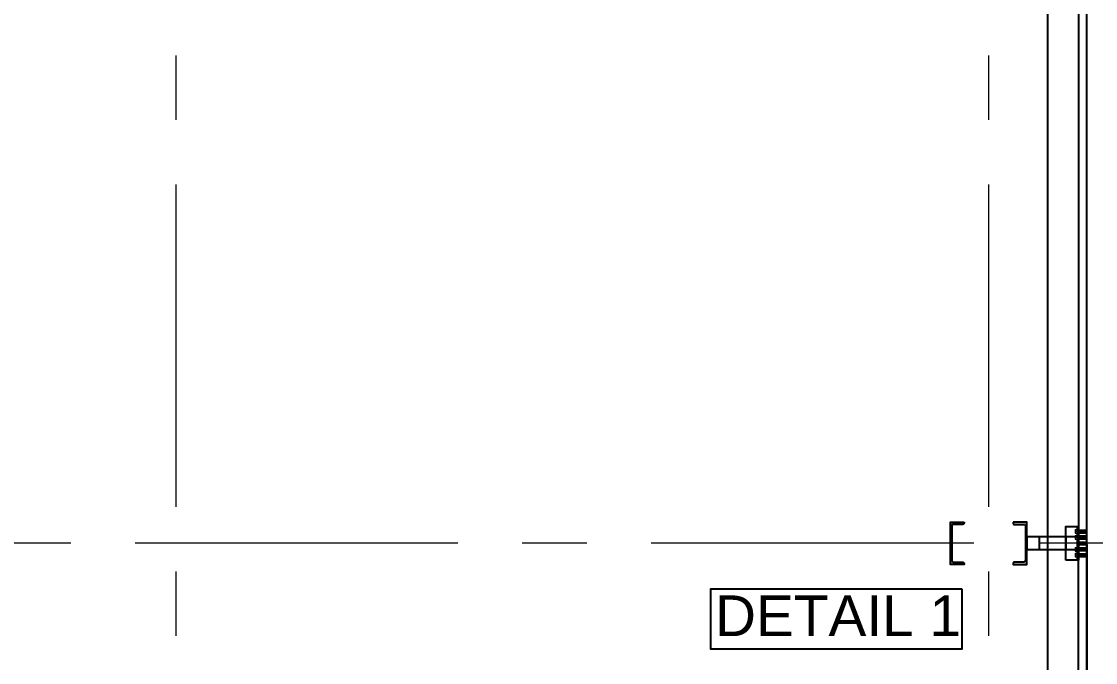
# Model space of a CAD drawing. Header units: millimetres. Extents: x 3470347 to 5996549, y -3470518 to 17149644.
# Drawn here: x 4856201 to 4862544, y 6634123 to 6637910 of the extents above; entities that cross this region are included whole.
import ezdxf
from ezdxf.enums import TextEntityAlignment as Align

# ---------------------------------------------------------------- set-up
doc = ezdxf.new("R2010")
doc.units = ezdxf.units.MM
doc.header["$MEASUREMENT"] = 0
doc.linetypes.add('CENTER', pattern=[50.8, 31.75, -6.35, 6.35, -6.35])
doc.layers.get('0').update_dxf_attribs({"linetype": 'CONTINUOUS', "lineweight": 25})
doc.layers.add('5', color=3, linetype='CONTINUOUS')
doc.layers.add('lintel', color=2, linetype='CONTINUOUS')
doc.layers.add('CENTER', color=8, linetype='CENTER', lineweight=0)
doc.layers.add('channnel', color=2, linetype='CONTINUOUS', lineweight=15)
doc.styles.add('TITLE', font='arial.ttf')

msp = doc.modelspace()

# ---------------------------------------------------------------- hatches: boundary and pattern name
at = {"transparency": 33554559}
h = msp.add_hatch(color=1, dxfattribs=at)
h.dxf.hatch_style = 1
h.paths.add_polyline_path([(4861687.87, 6634952.26), (4861687.87, 6634702.26), (4861767.87, 6634702.26), (4861767.87, 6634706.36, 0.4142136), (4861757.87, 6634716.36), (4861704.97, 6634716.36, -0.4142136), (4861694.97, 6634726.36), (4861694.97, 6634928.16, -0.4142136), (4861704.97, 6634938.16), (4861757.87, 6634938.16, 0.4142136), (4861767.87, 6634948.16), (4861767.87, 6634952.26)])
h = msp.add_hatch(color=1, dxfattribs=at)
h.dxf.hatch_style = 1
h.paths.add_polyline_path([(4862137.87, 6634952.26), (4862137.87, 6634702.26), (4862057.87, 6634702.26), (4862057.87, 6634706.36, -0.4142136), (4862067.87, 6634716.36), (4862120.77, 6634716.36, 0.4142136), (4862130.77, 6634726.36), (4862130.77, 6634928.16, 0.4142136), (4862120.77, 6634938.16), (4862067.87, 6634938.16, -0.4142136), (4862057.87, 6634948.16), (4862057.87, 6634952.26)])

# ---------------------------------------------------------------- linework, layer by layer
at = {"color": 3}
msp.add_line((4862436.87, 6634927.26, 0), (4862436.87, 6634727.26, 0), dxfattribs=at)
at = {"color": 8, "linetype": 'ByBlock'}
for p, q in [((4862436.87, 6634905.26, 0), (4862492.87, 6634905.26, 0)), ((4862436.87, 6634897.26, 0), (4862492.87, 6634897.26, 0)), ((4862436.87, 6634889.26, 0), (4862492.87, 6634889.26, 0)), ((4862436.87, 6634870.26, 0), (4862492.87, 6634870.26, 0)), ((4862436.87, 6634862.26, 0), (4862492.87, 6634862.26, 0)), ((4862436.87, 6634854.26, 0), (4862492.87, 6634854.26, 0)), ((4862436.87, 6634800.26, 0), (4862492.87, 6634800.26, 0)), ((4862436.87, 6634792.26, 0), (4862492.87, 6634792.26, 0)), ((4862436.87, 6634784.26, 0), (4862492.87, 6634784.26, 0)), ((4862436.87, 6634765.26, 0), (4862492.87, 6634765.26, 0)), ((4862436.87, 6634757.26, 0), (4862492.87, 6634757.26, 0)), ((4862436.87, 6634749.26, 0), (4862492.87, 6634749.26, 0))]:
    msp.add_line(p, q, dxfattribs=at)
at = {"color": 2}
for p, q in [((4862444.87, 6634833.93, 0), (4862492.87, 6634833.93, 0)), ((4862444.87, 6634833.93, 0), (4862492.87, 6634833.93, 0)), ((4862444.87, 6634820.59, 0), (4862492.87, 6634820.59, 0)), ((4862444.87, 6634820.59, 0), (4862492.87, 6634820.59, 0))]:
    msp.add_line(p, q, dxfattribs=at)
at = {"color": 8, "elevation": 0}
for points in [[(4832492.87, 6641107.26), (4832492.87, 6611107.26), (4862492.87, 6611107.26), (4862492.87, 6641107.26)], [(4832722.87, 6640877.26), (4832722.87, 6611337.26), (4862262.87, 6611337.26), (4862262.87, 6640877.26)]]:
    msp.add_lwpolyline(points, close=True, dxfattribs=at)
at = {"color": 6, "linetype": 'ByBlock', "elevation": 0}
for points in [[(4862492.87, 6634833.93), (4862492.87, 6640620.59), (4862444.87, 6640620.59), (4862444.87, 6634833.93)], [(4862492.87, 6634820.59), (4862492.87, 6629033.93), (4862444.87, 6629033.93), (4862444.87, 6634820.59)]]:
    msp.add_lwpolyline(points, close=True, dxfattribs=at)
at = {"color": 1, "elevation": 0}
for points in [[(4861767.87, 6634952.26), (4861767.87, 6634948.16, -0.4142136), (4861757.87, 6634938.16), (4861704.97, 6634938.16, 0.4142136), (4861694.97, 6634928.16), (4861694.97, 6634726.36, 0.4142136), (4861704.97, 6634716.36), (4861757.87, 6634716.36, -0.4142136), (4861767.87, 6634706.36), (4861767.87, 6634702.26), (4861687.87, 6634702.26), (4861687.87, 6634952.26)], [(4862057.87, 6634952.26), (4862057.87, 6634948.16, 0.4142136), (4862067.87, 6634938.16), (4862120.77, 6634938.16, -0.4142136), (4862130.77, 6634928.16), (4862130.77, 6634726.36, -0.4142136), (4862120.77, 6634716.36), (4862067.87, 6634716.36, 0.4142136), (4862057.87, 6634706.36), (4862057.87, 6634702.26), (4862137.87, 6634702.26), (4862137.87, 6634952.26)]]:
    msp.add_lwpolyline(points, format="xyb", close=True, dxfattribs=at)
at = {"color": 3, "elevation": 0}
for points in [[(4862369.87, 6634727.26), (4862369.87, 6634927.26), (4862444.87, 6634927.26), (4862444.87, 6634727.26)], [(4862212.87, 6634864.76), (4862137.87, 6634864.76), (4862137.87, 6634789.76), (4862212.87, 6634789.76)], [(4862444.87, 6634864.76), (4862369.87, 6634864.76), (4862369.87, 6634789.76), (4862444.87, 6634789.76)]]:
    msp.add_lwpolyline(points, close=True, dxfattribs=at)
at = {"layer": 'CENTER', "color": 8, "ltscale": 60}
for p, q in [((4857113.2, 6646090.98, 0), (4857113.2, 6608276.48, 0)), ((4861912.87, 6646090.98, 0), (4861912.87, 6608276.48, 0)), ((4864873.95, 6634827.26, 0), (4827811.52, 6634827.26, 0))]:
    msp.add_line(p, q, dxfattribs=at)
at = {"layer": 'channnel', "color": 8, "linetype": 'ByBlock'}
for p, q in [((4862424.55, 6634907.93, 0), (4862436.87, 6634907.93, 0)), ((4862436.87, 6634897.26, 0), (4862424.55, 6634897.26, 0)), ((4862424.55, 6634886.59, 0), (4862436.87, 6634886.59, 0)), ((4862424.55, 6634872.93, 0), (4862436.87, 6634872.93, 0)), ((4862436.87, 6634907.93, 0), (4862436.87, 6634886.59, 0)), ((4862436.87, 6634905.26, 0), (4862492.87, 6634905.26, 0)), ((4862436.87, 6634889.26, 0), (4862492.87, 6634889.26, 0)), ((4862436.87, 6634872.93, 0), (4862436.87, 6634851.59, 0)), ((4862436.87, 6634870.26, 0), (4862492.87, 6634870.26, 0)), ((4862451.27, 6634889.26, 0), (4862451.27, 6634905.26, 0)), ((4862451.27, 6634854.26, 0), (4862451.27, 6634870.26, 0)), ((4862492.87, 6634905.26, 0), (4862492.87, 6634889.26, 0)), ((4862492.87, 6634870.26, 0), (4862492.87, 6634854.26, 0)), ((4862436.87, 6634862.26, 0), (4862424.55, 6634862.26, 0)), ((4862424.55, 6634851.59, 0), (4862436.87, 6634851.59, 0)), ((4862436.87, 6634854.26, 0), (4862492.87, 6634854.26, 0)), ((4862424.55, 6634802.93, 0), (4862436.87, 6634802.93, 0)), ((4862436.87, 6634792.26, 0), (4862424.55, 6634792.26, 0)), ((4862424.55, 6634781.59, 0), (4862436.87, 6634781.59, 0)), ((4862424.55, 6634767.93, 0), (4862436.87, 6634767.93, 0)), ((4862436.87, 6634757.26, 0), (4862424.55, 6634757.26, 0)), ((4862424.55, 6634746.59, 0), (4862436.87, 6634746.59, 0)), ((4862436.87, 6634781.59, 0), (4862436.87, 6634802.93, 0)), ((4862436.87, 6634800.26, 0), (4862492.87, 6634800.26, 0)), ((4862436.87, 6634784.26, 0), (4862492.87, 6634784.26, 0)), ((4862436.87, 6634746.59, 0), (4862436.87, 6634767.93, 0)), ((4862436.87, 6634765.26, 0), (4862492.87, 6634765.26, 0)), ((4862436.87, 6634749.26, 0), (4862492.87, 6634749.26, 0)), ((4862451.27, 6634800.26, 0), (4862451.27, 6634784.26, 0)), ((4862451.27, 6634765.26, 0), (4862451.27, 6634749.26, 0)), ((4862492.87, 6634784.26, 0), (4862492.87, 6634800.26, 0)), ((4862492.87, 6634749.26, 0), (4862492.87, 6634765.26, 0))]:
    msp.add_line(p, q, dxfattribs=at)
at = {"layer": 'channnel', "color": 8, "linetype": 'Continuous'}
for p, q in [((4862450.61, 6634905.01, 0), (4862450.73, 6634905.26, 0)), ((4862450.61, 6634870.01, 0), (4862450.73, 6634870.26, 0)), ((4862451.27, 6634890.15, 0), (4862458.31, 6634905.26, 0)), ((4862451.27, 6634896.66, 0), (4862455.28, 6634905.26, 0)), ((4862451.27, 6634903.17, 0), (4862452.25, 6634905.26, 0)), ((4862451.27, 6634893.41, 0), (4862456.53, 6634904.68, 0)), ((4862451.27, 6634899.91, 0), (4862453.49, 6634904.68, 0)), ((4862451.27, 6634855.15, 0), (4862458.31, 6634870.26, 0)), ((4862451.27, 6634861.66, 0), (4862455.28, 6634870.26, 0)), ((4862451.27, 6634868.17, 0), (4862452.25, 6634870.26, 0)), ((4862451.27, 6634858.41, 0), (4862456.53, 6634869.68, 0)), ((4862451.27, 6634864.91, 0), (4862453.49, 6634869.68, 0)), ((4862452.64, 6634889.84, 0), (4862459.56, 6634904.68, 0)), ((4862452.64, 6634854.84, 0), (4862459.56, 6634869.68, 0)), ((4862453.65, 6634905.01, 0), (4862453.76, 6634905.26, 0)), ((4862453.65, 6634870.01, 0), (4862453.76, 6634870.26, 0)), ((4862453.89, 6634889.26, 0), (4862461.35, 6634905.26, 0)), ((4862453.89, 6634854.26, 0), (4862461.35, 6634870.26, 0)), ((4862455.68, 6634889.84, 0), (4862462.59, 6634904.68, 0)), ((4862455.68, 6634854.84, 0), (4862462.59, 6634869.68, 0)), ((4862456.68, 6634905.01, 0), (4862456.8, 6634905.26, 0)), ((4862456.68, 6634870.01, 0), (4862456.8, 6634870.26, 0)), ((4862456.92, 6634889.26, 0), (4862464.38, 6634905.26, 0)), ((4862456.92, 6634854.26, 0), (4862464.38, 6634870.26, 0)), ((4862458.71, 6634889.84, 0), (4862465.63, 6634904.68, 0)), ((4862458.71, 6634854.84, 0), (4862465.63, 6634869.68, 0)), ((4862458.85, 6634889.84, 0), (4862459.1, 6634904.68, 0)), ((4862458.85, 6634854.84, 0), (4862459.1, 6634869.68, 0)), ((4862459.5, 6634889.26, 0), (4862466.96, 6634905.26, 0)), ((4862459.5, 6634854.26, 0), (4862466.96, 6634870.26, 0)), ((4862464.78, 6634889.84, 0), (4862459.7, 6634904.68, 0)), ((4862464.78, 6634854.84, 0), (4862459.7, 6634869.68, 0)), ((4862459.72, 6634905.01, 0), (4862459.83, 6634905.26, 0)), ((4862459.72, 6634870.01, 0), (4862459.83, 6634870.26, 0)), ((4862459.96, 6634889.26, 0), (4862467.42, 6634905.26, 0)), ((4862459.96, 6634854.26, 0), (4862467.42, 6634870.26, 0)), ((4862460.09, 6634889.26, 0), (4862460.89, 6634905.26, 0)), ((4862460.09, 6634854.26, 0), (4862460.89, 6634870.26, 0)), ((4862461.28, 6634889.84, 0), (4862468.2, 6634904.68, 0)), ((4862461.28, 6634854.84, 0), (4862468.2, 6634869.68, 0)), ((4862466.02, 6634889.26, 0), (4862461.49, 6634905.26, 0)), ((4862466.02, 6634854.26, 0), (4862461.49, 6634870.26, 0)), ((4862461.74, 6634889.84, 0), (4862468.66, 6634904.68, 0)), ((4862461.74, 6634854.84, 0), (4862468.66, 6634869.68, 0)), ((4862461.88, 6634889.84, 0), (4862462.13, 6634904.68, 0)), ((4862461.88, 6634854.84, 0), (4862462.13, 6634869.68, 0)), ((4862462.53, 6634889.26, 0), (4862469.99, 6634905.26, 0)), ((4862462.53, 6634854.26, 0), (4862469.99, 6634870.26, 0)), ((4862462.75, 6634905.01, 0), (4862462.87, 6634905.26, 0)), ((4862462.75, 6634870.01, 0), (4862462.87, 6634870.26, 0)), ((4862462.99, 6634889.26, 0), (4862470.45, 6634905.26, 0)), ((4862462.99, 6634854.26, 0), (4862470.45, 6634870.26, 0)), ((4862468.46, 6634889.26, 0), (4862463.92, 6634905.26, 0)), ((4862468.46, 6634854.26, 0), (4862463.92, 6634870.26, 0)), ((4862464.32, 6634889.84, 0), (4862471.24, 6634904.68, 0)), ((4862464.32, 6634854.84, 0), (4862471.24, 6634869.68, 0)), ((4862470.25, 6634889.84, 0), (4862465.17, 6634904.68, 0)), ((4862470.25, 6634854.84, 0), (4862465.17, 6634869.68, 0)), ((4862465.56, 6634889.26, 0), (4862473.02, 6634905.26, 0)), ((4862465.56, 6634854.26, 0), (4862473.02, 6634870.26, 0)), ((4862465.78, 6634905.01, 0), (4862465.9, 6634905.26, 0)), ((4862465.78, 6634870.01, 0), (4862465.9, 6634870.26, 0)), ((4862467.35, 6634889.84, 0), (4862474.27, 6634904.68, 0)), ((4862467.35, 6634854.84, 0), (4862474.27, 6634869.68, 0)), ((4862467.81, 6634889.84, 0), (4862468.06, 6634904.68, 0)), ((4862467.81, 6634854.84, 0), (4862468.06, 6634869.68, 0)), ((4862468.6, 6634889.26, 0), (4862476.06, 6634905.26, 0)), ((4862468.6, 6634854.26, 0), (4862476.06, 6634870.26, 0)), ((4862469.06, 6634889.26, 0), (4862469.85, 6634905.26, 0)), ((4862469.06, 6634854.26, 0), (4862469.85, 6634870.26, 0)), ((4862470.39, 6634889.84, 0), (4862477.3, 6634904.68, 0)), ((4862470.39, 6634854.84, 0), (4862477.3, 6634869.68, 0)), ((4862471.63, 6634889.26, 0), (4862479.09, 6634905.26, 0)), ((4862471.63, 6634854.26, 0), (4862479.09, 6634870.26, 0)), ((4862473.42, 6634889.84, 0), (4862480.34, 6634904.68, 0)), ((4862473.42, 6634854.84, 0), (4862480.34, 6634869.68, 0)), ((4862474.67, 6634889.26, 0), (4862482.13, 6634905.26, 0)), ((4862474.67, 6634854.26, 0), (4862482.13, 6634870.26, 0)), ((4862476.45, 6634889.84, 0), (4862483.37, 6634904.68, 0)), ((4862476.45, 6634854.84, 0), (4862483.37, 6634869.68, 0)), ((4862477.7, 6634889.26, 0), (4862485.16, 6634905.26, 0)), ((4862477.7, 6634854.26, 0), (4862485.16, 6634870.26, 0)), ((4862479.22, 6634889.26, 0), (4862486.41, 6634904.68, 0)), ((4862479.22, 6634854.26, 0), (4862486.41, 6634869.68, 0)), ((4862481.01, 6634889.84, 0), (4862488.2, 6634905.26, 0)), ((4862481.01, 6634854.84, 0), (4862488.2, 6634870.26, 0)), ((4862482.25, 6634889.26, 0), (4862489.44, 6634904.68, 0)), ((4862482.25, 6634854.26, 0), (4862489.44, 6634869.68, 0)), ((4862484.04, 6634889.84, 0), (4862491.23, 6634905.26, 0)), ((4862484.04, 6634854.84, 0), (4862491.23, 6634870.26, 0)), ((4862485.29, 6634889.26, 0), (4862492.48, 6634904.68, 0)), ((4862485.29, 6634854.26, 0), (4862492.48, 6634869.68, 0)), ((4862487.07, 6634889.84, 0), (4862492.87, 6634902.27, 0)), ((4862488.32, 6634889.26, 0), (4862492.87, 6634899.02, 0)), ((4862490.11, 6634889.84, 0), (4862492.87, 6634895.76, 0)), ((4862491.36, 6634889.26, 0), (4862492.87, 6634892.51, 0)), ((4862487.07, 6634854.84, 0), (4862492.87, 6634867.27, 0)), ((4862488.32, 6634854.26, 0), (4862492.87, 6634864.02, 0)), ((4862490.11, 6634854.84, 0), (4862492.87, 6634860.76, 0)), ((4862491.36, 6634854.26, 0), (4862492.87, 6634857.51, 0)), ((4862450.61, 6634784.51, 0), (4862450.73, 6634784.26, 0)), ((4862450.61, 6634749.51, 0), (4862450.73, 6634749.26, 0)), ((4862451.27, 6634799.37, 0), (4862458.31, 6634784.26, 0)), ((4862451.27, 6634796.12, 0), (4862456.53, 6634784.84, 0)), ((4862451.27, 6634792.86, 0), (4862455.28, 6634784.26, 0)), ((4862451.27, 6634789.61, 0), (4862453.49, 6634784.84, 0)), ((4862451.27, 6634786.35, 0), (4862452.25, 6634784.26, 0)), ((4862451.27, 6634764.37, 0), (4862458.31, 6634749.26, 0)), ((4862451.27, 6634761.12, 0), (4862456.53, 6634749.84, 0)), ((4862451.27, 6634757.86, 0), (4862455.28, 6634749.26, 0)), ((4862451.27, 6634754.61, 0), (4862453.49, 6634749.84, 0)), ((4862451.27, 6634751.35, 0), (4862452.25, 6634749.26, 0)), ((4862452.64, 6634799.68, 0), (4862459.56, 6634784.84, 0)), ((4862452.64, 6634764.68, 0), (4862459.56, 6634749.84, 0)), ((4862453.65, 6634784.51, 0), (4862453.76, 6634784.26, 0)), ((4862453.65, 6634749.51, 0), (4862453.76, 6634749.26, 0)), ((4862453.89, 6634800.26, 0), (4862461.35, 6634784.26, 0)), ((4862453.89, 6634765.26, 0), (4862461.35, 6634749.26, 0)), ((4862455.68, 6634799.68, 0), (4862462.59, 6634784.84, 0)), ((4862455.68, 6634764.68, 0), (4862462.59, 6634749.84, 0)), ((4862456.68, 6634784.51, 0), (4862456.8, 6634784.26, 0)), ((4862456.68, 6634749.51, 0), (4862456.8, 6634749.26, 0)), ((4862456.92, 6634800.26, 0), (4862464.38, 6634784.26, 0)), ((4862456.92, 6634765.26, 0), (4862464.38, 6634749.26, 0)), ((4862458.71, 6634799.68, 0), (4862465.63, 6634784.84, 0)), ((4862458.71, 6634764.68, 0), (4862465.63, 6634749.84, 0)), ((4862458.85, 6634799.68, 0), (4862459.1, 6634784.84, 0)), ((4862458.85, 6634764.68, 0), (4862459.1, 6634749.84, 0)), ((4862459.5, 6634800.26, 0), (4862466.96, 6634784.26, 0)), ((4862459.5, 6634765.26, 0), (4862466.96, 6634749.26, 0)), ((4862464.78, 6634799.68, 0), (4862459.7, 6634784.84, 0)), ((4862464.78, 6634764.68, 0), (4862459.7, 6634749.84, 0)), ((4862459.72, 6634784.51, 0), (4862459.83, 6634784.26, 0)), ((4862459.72, 6634749.51, 0), (4862459.83, 6634749.26, 0)), ((4862459.96, 6634800.26, 0), (4862467.42, 6634784.26, 0)), ((4862459.96, 6634765.26, 0), (4862467.42, 6634749.26, 0)), ((4862460.09, 6634800.26, 0), (4862460.89, 6634784.26, 0)), ((4862460.09, 6634765.26, 0), (4862460.89, 6634749.26, 0)), ((4862461.28, 6634799.68, 0), (4862468.2, 6634784.84, 0)), ((4862461.28, 6634764.68, 0), (4862468.2, 6634749.84, 0)), ((4862466.02, 6634800.26, 0), (4862461.49, 6634784.26, 0)), ((4862466.02, 6634765.26, 0), (4862461.49, 6634749.26, 0)), ((4862461.74, 6634799.68, 0), (4862468.66, 6634784.84, 0)), ((4862461.74, 6634764.68, 0), (4862468.66, 6634749.84, 0)), ((4862461.88, 6634799.68, 0), (4862462.13, 6634784.84, 0)), ((4862461.88, 6634764.68, 0), (4862462.13, 6634749.84, 0)), ((4862462.53, 6634800.26, 0), (4862469.99, 6634784.26, 0)), ((4862462.53, 6634765.26, 0), (4862469.99, 6634749.26, 0)), ((4862462.75, 6634784.51, 0), (4862462.87, 6634784.26, 0)), ((4862462.75, 6634749.51, 0), (4862462.87, 6634749.26, 0)), ((4862462.99, 6634800.26, 0), (4862470.45, 6634784.26, 0)), ((4862462.99, 6634765.26, 0), (4862470.45, 6634749.26, 0)), ((4862468.46, 6634800.26, 0), (4862463.92, 6634784.26, 0)), ((4862468.46, 6634765.26, 0), (4862463.92, 6634749.26, 0)), ((4862464.32, 6634799.68, 0), (4862471.24, 6634784.84, 0)), ((4862464.32, 6634764.68, 0), (4862471.24, 6634749.84, 0)), ((4862470.25, 6634799.68, 0), (4862465.17, 6634784.84, 0)), ((4862470.25, 6634764.68, 0), (4862465.17, 6634749.84, 0)), ((4862465.56, 6634800.26, 0), (4862473.02, 6634784.26, 0)), ((4862465.56, 6634765.26, 0), (4862473.02, 6634749.26, 0)), ((4862465.78, 6634784.51, 0), (4862465.9, 6634784.26, 0)), ((4862465.78, 6634749.51, 0), (4862465.9, 6634749.26, 0)), ((4862467.35, 6634799.68, 0), (4862474.27, 6634784.84, 0)), ((4862467.35, 6634764.68, 0), (4862474.27, 6634749.84, 0)), ((4862467.81, 6634799.68, 0), (4862468.06, 6634784.84, 0)), ((4862467.81, 6634764.68, 0), (4862468.06, 6634749.84, 0)), ((4862468.6, 6634800.26, 0), (4862476.06, 6634784.26, 0)), ((4862468.6, 6634765.26, 0), (4862476.06, 6634749.26, 0)), ((4862469.06, 6634800.26, 0), (4862469.85, 6634784.26, 0)), ((4862469.06, 6634765.26, 0), (4862469.85, 6634749.26, 0)), ((4862470.39, 6634799.68, 0), (4862477.3, 6634784.84, 0)), ((4862470.39, 6634764.68, 0), (4862477.3, 6634749.84, 0)), ((4862471.63, 6634800.26, 0), (4862479.09, 6634784.26, 0)), ((4862471.63, 6634765.26, 0), (4862479.09, 6634749.26, 0)), ((4862473.42, 6634799.68, 0), (4862480.34, 6634784.84, 0)), ((4862473.42, 6634764.68, 0), (4862480.34, 6634749.84, 0)), ((4862474.67, 6634800.26, 0), (4862482.13, 6634784.26, 0)), ((4862474.67, 6634765.26, 0), (4862482.13, 6634749.26, 0)), ((4862476.45, 6634799.68, 0), (4862483.37, 6634784.84, 0)), ((4862476.45, 6634764.68, 0), (4862483.37, 6634749.84, 0)), ((4862477.7, 6634800.26, 0), (4862485.16, 6634784.26, 0)), ((4862477.7, 6634765.26, 0), (4862485.16, 6634749.26, 0)), ((4862479.22, 6634800.26, 0), (4862486.41, 6634784.84, 0)), ((4862479.22, 6634765.26, 0), (4862486.41, 6634749.84, 0)), ((4862481.01, 6634799.68, 0), (4862488.2, 6634784.26, 0)), ((4862481.01, 6634764.68, 0), (4862488.2, 6634749.26, 0)), ((4862482.25, 6634800.26, 0), (4862489.44, 6634784.84, 0)), ((4862482.25, 6634765.26, 0), (4862489.44, 6634749.84, 0)), ((4862484.04, 6634799.68, 0), (4862491.23, 6634784.26, 0)), ((4862484.04, 6634764.68, 0), (4862491.23, 6634749.26, 0)), ((4862485.29, 6634800.26, 0), (4862492.48, 6634784.84, 0)), ((4862485.29, 6634765.26, 0), (4862492.48, 6634749.84, 0)), ((4862487.07, 6634799.68, 0), (4862492.87, 6634787.25, 0)), ((4862487.07, 6634764.68, 0), (4862492.87, 6634752.25, 0)), ((4862488.32, 6634800.26, 0), (4862492.87, 6634790.5, 0)), ((4862488.32, 6634765.26, 0), (4862492.87, 6634755.5, 0)), ((4862490.11, 6634799.68, 0), (4862492.87, 6634793.76, 0)), ((4862490.11, 6634764.68, 0), (4862492.87, 6634758.76, 0)), ((4862491.36, 6634800.26, 0), (4862492.87, 6634797.01, 0)), ((4862491.36, 6634765.26, 0), (4862492.87, 6634762.01, 0))]:
    msp.add_line(p, q, dxfattribs=at)
at = {"layer": 'channnel', "color": 8, "linetype": 'ByBlock'}
for centre in [(4862438.09, 6634902.59, 0), (4862438.09, 6634891.93, 0), (4862438.09, 6634867.59, 0), (4862438.09, 6634856.93, 0), (4862438.09, 6634797.59, 0), (4862438.09, 6634786.93, 0), (4862438.09, 6634762.59, 0), (4862438.09, 6634751.93, 0)]:
    msp.add_arc(centre, 14.55, 158.498425, 201.501575, dxfattribs=at)
at = {"layer": 'channnel', "color": 8, "linetype": 'Continuous'}
for centre, radius, start, end in [((4862452.87, 6634904.97, 0), 0.688, 335, 155), ((4862452.87, 6634869.97, 0), 0.688, 335, 155), ((4862453.26, 6634889.55, 0), 0.687, 155, 335), ((4862455.9, 6634904.97, 0), 0.688, 335, 155), ((4862455.9, 6634869.97, 0), 0.688, 335, 155), ((4862456.3, 6634889.55, 0), 0.687, 155, 335), ((4862458.94, 6634904.97, 0), 0.688, 335, 155), ((4862458.94, 6634869.97, 0), 0.688, 335, 155), ((4862459.33, 6634889.55, 0), 0.687, 155, 335), ((4862459.47, 6634889.55, 0), 0.688, 155, 335), ((4862463.36, 6634925.68, 0), 21.43, 258.541289, 287.644831), ((4862463.36, 6634890.68, 0), 21.43, 258.541289, 287.644831), ((4862465.99, 6634868.84, 0), 21.43, 78.541289, 107.644831), ((4862463.95, 6634925.68, 0), 21.43, 258.541289, 287.644831), ((4862463.95, 6634890.68, 0), 21.43, 258.541289, 287.644831), ((4862461.51, 6634904.97, 0), 0.688, 335, 155), ((4862461.51, 6634869.97, 0), 0.688, 335, 155), ((4862461.91, 6634889.55, 0), 0.687, 155, 335), ((4862461.97, 6634904.97, 0), 0.688, 335, 155), ((4862461.97, 6634869.97, 0), 0.688, 335, 155), ((4862464.11, 6634897.41, 0), 8.28, 61.433901, 108.471598), ((4862464.11, 6634862.41, 0), 8.28, 61.433901, 108.471598), ((4862462.37, 6634889.55, 0), 0.687, 155, 335), ((4862465.84, 6634897.11, 0), 8.28, 241.433901, 288.471598), ((4862464.54, 6634904.97, 0), 0.688, 335, 155), ((4862464.54, 6634869.97, 0), 0.688, 335, 155), ((4862464.94, 6634889.55, 0), 0.688, 155, 335), ((4862465.01, 6634904.97, 0), 0.688, 335, 155), ((4862465.01, 6634869.97, 0), 0.688, 335, 155), ((4862465.4, 6634889.55, 0), 0.687, 155, 335), ((4862467.58, 6634904.97, 0), 0.688, 335, 155), ((4862467.58, 6634869.97, 0), 0.688, 335, 155), ((4862467.97, 6634889.55, 0), 0.688, 155, 335), ((4862468.04, 6634904.97, 0), 0.688, 335, 155), ((4862468.04, 6634869.97, 0), 0.688, 335, 155), ((4862468.44, 6634889.55, 0), 0.687, 155, 335), ((4862470.61, 6634904.97, 0), 0.687, 335, 155), ((4862470.61, 6634869.97, 0), 0.687, 335, 155), ((4862471.01, 6634889.55, 0), 0.687, 155, 335), ((4862473.65, 6634904.97, 0), 0.688, 335, 155), ((4862473.65, 6634869.97, 0), 0.688, 335, 155), ((4862474.04, 6634889.55, 0), 0.688, 155, 335), ((4862476.68, 6634904.97, 0), 0.688, 335, 155), ((4862476.68, 6634869.97, 0), 0.688, 335, 155), ((4862477.08, 6634889.55, 0), 0.688, 155, 335), ((4862479.72, 6634904.97, 0), 0.688, 335, 155), ((4862479.72, 6634869.97, 0), 0.688, 335, 155), ((4862481.63, 6634889.55, 0), 0.688, 155, 335), ((4862482.75, 6634904.97, 0), 0.688, 335, 155), ((4862482.75, 6634869.97, 0), 0.688, 335, 155), ((4862484.66, 6634889.55, 0), 0.688, 155, 335), ((4862485.78, 6634904.97, 0), 0.688, 335, 155), ((4862485.78, 6634869.97, 0), 0.688, 335, 155), ((4862487.7, 6634889.55, 0), 0.687, 155, 335), ((4862488.82, 6634904.97, 0), 0.688, 335, 155), ((4862488.82, 6634869.97, 0), 0.688, 335, 155), ((4862490.73, 6634889.55, 0), 0.688, 155, 335), ((4862491.85, 6634904.97, 0), 0.688, 335, 155), ((4862491.85, 6634869.97, 0), 0.688, 335, 155), ((4862453.26, 6634854.55, 0), 0.687, 155, 335), ((4862456.3, 6634854.55, 0), 0.687, 155, 335), ((4862459.33, 6634854.55, 0), 0.687, 155, 335), ((4862459.47, 6634854.55, 0), 0.688, 155, 335), ((4862465.99, 6634833.84, 0), 21.43, 78.541289, 107.644831), ((4862461.91, 6634854.55, 0), 0.687, 155, 335), ((4862462.37, 6634854.55, 0), 0.687, 155, 335), ((4862465.84, 6634862.11, 0), 8.28, 241.433901, 288.471598), ((4862464.94, 6634854.55, 0), 0.688, 155, 335), ((4862465.4, 6634854.55, 0), 0.687, 155, 335), ((4862467.97, 6634854.55, 0), 0.688, 155, 335), ((4862468.44, 6634854.55, 0), 0.687, 155, 335), ((4862471.01, 6634854.55, 0), 0.687, 155, 335), ((4862474.04, 6634854.55, 0), 0.688, 155, 335), ((4862477.08, 6634854.55, 0), 0.688, 155, 335), ((4862481.63, 6634854.55, 0), 0.688, 155, 335), ((4862484.66, 6634854.55, 0), 0.688, 155, 335), ((4862487.7, 6634854.55, 0), 0.687, 155, 335), ((4862490.73, 6634854.55, 0), 0.688, 155, 335), ((4862452.87, 6634784.55, 0), 0.688, 205, 25), ((4862452.87, 6634749.55, 0), 0.688, 205, 25), ((4862453.26, 6634799.97, 0), 0.687, 25, 205), ((4862453.26, 6634764.97, 0), 0.687, 25, 205), ((4862455.9, 6634784.55, 0), 0.688, 205, 25), ((4862455.9, 6634749.55, 0), 0.688, 205, 25), ((4862456.3, 6634799.97, 0), 0.687, 25, 205), ((4862456.3, 6634764.97, 0), 0.687, 25, 205), ((4862458.94, 6634784.55, 0), 0.688, 205, 25), ((4862458.94, 6634749.55, 0), 0.688, 205, 25), ((4862459.33, 6634799.97, 0), 0.687, 25, 205), ((4862459.33, 6634764.97, 0), 0.687, 25, 205), ((4862459.47, 6634799.97, 0), 0.688, 25, 205), ((4862459.47, 6634764.97, 0), 0.688, 25, 205), ((4862463.36, 6634763.84, 0), 21.43, 72.355169, 101.458711), ((4862463.36, 6634728.84, 0), 21.43, 72.355169, 101.458711), ((4862465.99, 6634820.68, 0), 21.43, 252.355169, 281.458711), ((4862465.99, 6634785.68, 0), 21.43, 252.355169, 281.458711), ((4862463.95, 6634763.84, 0), 21.43, 72.355169, 101.458711), ((4862463.95, 6634728.84, 0), 21.43, 72.355169, 101.458711), ((4862461.51, 6634784.55, 0), 0.688, 205, 25), ((4862461.51, 6634749.55, 0), 0.688, 205, 25), ((4862461.91, 6634799.97, 0), 0.687, 25, 205), ((4862461.91, 6634764.97, 0), 0.687, 25, 205), ((4862461.97, 6634784.55, 0), 0.688, 205, 25), ((4862461.97, 6634749.55, 0), 0.688, 205, 25), ((4862464.11, 6634792.11, 0), 8.28, 251.528402, 298.566099), ((4862464.11, 6634757.11, 0), 8.28, 251.528402, 298.566099), ((4862462.37, 6634799.97, 0), 0.687, 25, 205), ((4862462.37, 6634764.97, 0), 0.687, 25, 205), ((4862465.84, 6634792.41, 0), 8.28, 71.528402, 118.566099), ((4862465.84, 6634757.41, 0), 8.28, 71.528402, 118.566099), ((4862464.54, 6634784.55, 0), 0.688, 205, 25), ((4862464.54, 6634749.55, 0), 0.688, 205, 25), ((4862464.94, 6634799.97, 0), 0.688, 25, 205), ((4862464.94, 6634764.97, 0), 0.688, 25, 205), ((4862465.01, 6634784.55, 0), 0.688, 205, 25), ((4862465.01, 6634749.55, 0), 0.688, 205, 25), ((4862465.4, 6634799.97, 0), 0.687, 25, 205), ((4862465.4, 6634764.97, 0), 0.687, 25, 205), ((4862467.58, 6634784.55, 0), 0.688, 205, 25), ((4862467.58, 6634749.55, 0), 0.688, 205, 25), ((4862467.97, 6634799.97, 0), 0.688, 25, 205), ((4862467.97, 6634764.97, 0), 0.688, 25, 205), ((4862468.04, 6634784.55, 0), 0.688, 205, 25), ((4862468.04, 6634749.55, 0), 0.688, 205, 25), ((4862468.44, 6634799.97, 0), 0.687, 25, 205), ((4862468.44, 6634764.97, 0), 0.687, 25, 205), ((4862470.61, 6634784.55, 0), 0.687, 205, 25), ((4862470.61, 6634749.55, 0), 0.687, 205, 25), ((4862471.01, 6634799.97, 0), 0.687, 25, 205), ((4862471.01, 6634764.97, 0), 0.687, 25, 205), ((4862473.65, 6634784.55, 0), 0.688, 205, 25), ((4862473.65, 6634749.55, 0), 0.688, 205, 25), ((4862474.04, 6634799.97, 0), 0.688, 25, 205), ((4862474.04, 6634764.97, 0), 0.688, 25, 205), ((4862476.68, 6634784.55, 0), 0.688, 205, 25), ((4862476.68, 6634749.55, 0), 0.688, 205, 25), ((4862477.08, 6634799.97, 0), 0.688, 25, 205), ((4862477.08, 6634764.97, 0), 0.688, 25, 205), ((4862479.72, 6634784.55, 0), 0.688, 205, 25), ((4862479.72, 6634749.55, 0), 0.688, 205, 25), ((4862481.63, 6634799.97, 0), 0.688, 25, 205), ((4862481.63, 6634764.97, 0), 0.688, 25, 205), ((4862482.75, 6634784.55, 0), 0.688, 205, 25), ((4862482.75, 6634749.55, 0), 0.688, 205, 25), ((4862484.66, 6634799.97, 0), 0.688, 25, 205), ((4862484.66, 6634764.97, 0), 0.688, 25, 205), ((4862485.78, 6634784.55, 0), 0.688, 205, 25), ((4862485.78, 6634749.55, 0), 0.688, 205, 25), ((4862487.7, 6634799.97, 0), 0.687, 25, 205), ((4862487.7, 6634764.97, 0), 0.687, 25, 205), ((4862488.82, 6634784.55, 0), 0.688, 205, 25), ((4862488.82, 6634749.55, 0), 0.688, 205, 25), ((4862490.73, 6634799.97, 0), 0.688, 25, 205), ((4862490.73, 6634764.97, 0), 0.688, 25, 205), ((4862491.85, 6634784.55, 0), 0.688, 205, 25), ((4862491.85, 6634749.55, 0), 0.688, 205, 25)]:
    msp.add_arc(centre, radius, start, end, dxfattribs=at)
at = {"layer": 'lintel', "color": 5, "linetype": 'ByBlock', "elevation": 0}
msp.add_lwpolyline([(4862492.87, 6634789.76), (4862492.87, 6634864.76), (4862137.87, 6634864.76), (4862137.87, 6634789.76), (4862492.87, 6634789.76)], dxfattribs=at)
at = {"layer": 'lintel', "color": 1, "linetype": 'ByBlock'}
msp.add_lwpolyline([(4861756.45, 6634555.48), (4860269.67, 6634555.48), (4860269.67, 6634202.78), (4861756.45, 6634202.78)], close=True, dxfattribs=at)

# ---------------------------------------------------------------- texts
at = {"layer": '5', "linetype": 'ByBlock', "style": 'TITLE'}
msp.add_text('DETAIL 1', height=240, dxfattribs=at).set_placement((4861023.62, 6634399.3), align=Align.MIDDLE_CENTER)

doc.saveas('drawing.dxf')
